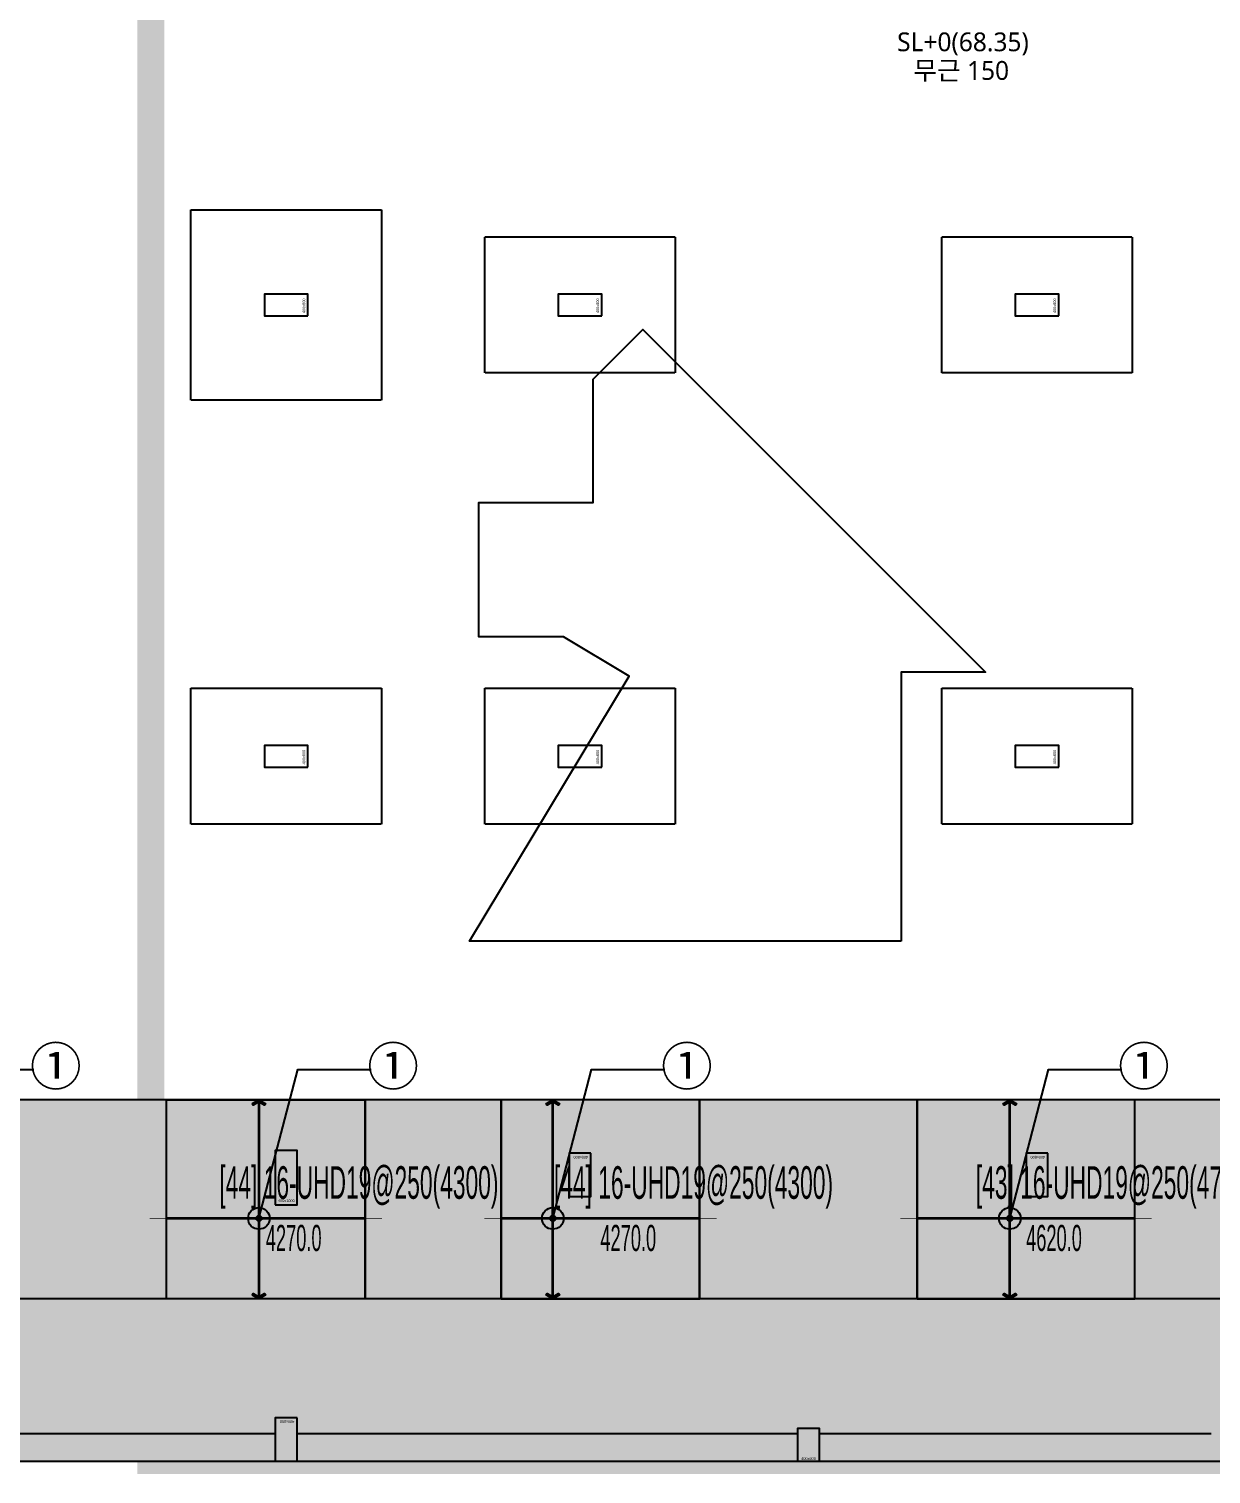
# Model space of a CAD drawing. Header units: millimetres. Extents: x 91591 to 1353697, y 75729 to 160586.
# Drawn here: x 739951 to 761679, y 90312 to 116891 of the extents above; entities that cross this region are included whole.
import ezdxf
from ezdxf.enums import TextEntityAlignment as Align

# ---------------------------------------------------------------- set-up
doc = ezdxf.new("R2010")
doc.units = ezdxf.units.MM
for name, pattern in [('H', [1.3, 0.8, -0.5]), ('HID', [2.5, 1.5, -1]), ('HIDDEN', [0.375, 0.25, -0.125])]:
    doc.linetypes.add(name, pattern=pattern)
for name, color, linetype, plot in [('+S_LEVEL_TEXT(NO PLOT)', 7, 'Continuous', False), ('DEFPOINT', 142, 'Continuous', False), ('NX_DEFAULT', 7, 'Continuous', False)]:
    doc.layers.add(name, color=color, linetype=linetype, plot=plot)
for name, color, linetype in [('-S_F', 7, 'Continuous'), ('-S_REBAR-BOT', 3, 'H'), ('-S_TEXT', 255, 'Continuous'), ('8', 8, 'Continuous'), ('NX_BAR(D)', 7, 'Continuous'), ('NX_BARTXT', 7, 'Continuous'), ('NX_FORM', 7, 'Continuous'), ('S-FND-배근구간선', 21, 'HID'), ('S-FND_OUTLINE_지하주차장 기초', 4, 'HID'), ('S-HAT', 252, 'Continuous'), ('S-HAT_SLAB LEVEL', 7, 'Continuous'), ('XR-지하주차장$0$A-CON', 2, 'Continuous'), ('XR-지하주차장$0$AA-COL', 2, 'Continuous'), ('기초', 7, 'Continuous')]:
    doc.layers.add(name, color=color, linetype=linetype)
doc.styles.add('BarSetTxt', font='Arial.ttf', dxfattribs={"width": 0.4, "height": 353.85})
doc.styles.add('XR-지하주차장$0$Standard', font='arial.ttf')
doc.styles.add('맑은 고딕', font='malgun.ttf')
doc.styles.add('맑은고딕', font='malgun.ttf')

# ---------------------------------------------------------------- blocks, each defined once
blk = doc.blocks.new('zw$D357')
at = {"layer": 'S-HAT'}
h = blk.add_hatch(dxfattribs=at)
h.set_pattern_fill('GRASS', color=256, scale=20)
h.set_pattern_definition([(90, (-331308.68, 2741039.9), (-359.21, 359.21), [95.25, -623.17]), (45, (-331308.7, 2741039.9), (-359.210245, 359.210245), [95.25, -412.75]), (135, (-331308.7, 2741039.9), (-359.210245, -359.210245), [95.25, -412.75])])
h.paths.add_polyline_path([(-65008, -55192), (-61014, -48545), (-9370, -48545), (-5377, -55192)])
at = {"layer": '-S_F', "linetype": 'HIDDEN', "lineweight": -3}
for points in [[(-55760, -32177), (-52260, -32177), (-52260, -35677), (-55760, -35677)], [(-50360, -32677), (-46860, -32677), (-46860, -35177), (-50360, -35177)], [(-41960, -32677), (-38460, -32677), (-38460, -35177), (-41960, -35177)], [(-55760, -40977), (-52260, -40977), (-52260, -43477), (-55760, -43477)], [(-50360, -40977), (-46860, -40977), (-46860, -43477), (-50360, -43477)], [(-41960, -40978), (-38460, -40978), (-38460, -43478), (-41960, -43478)]]:
    blk.add_lwpolyline(points, close=True, dxfattribs=at)
at = {"layer": 'S-FND_OUTLINE_지하주차장 기초'}
blk.add_lwpolyline([(-9370, -48545), (-61014, -48545), (-65008, -55192), (-5377, -55192)], close=True, dxfattribs=at)
at = {"layer": 'S-HAT_SLAB LEVEL', "lineweight": -2}
blk.add_lwpolyline([(-42704, -45631), (-50639, -45631), (-47708, -40754), (-48912, -40031), (-50469, -40031), (-50469, -37561), (-48369, -37561), (-48369, -35295), (-47455, -34381), (-41155, -40681), (-42704, -40681), (-42704, -42626), (-42704, -45631)], dxfattribs=at)
at = {"layer": 'XR-지하주차장$0$A-CON'}
for p, q in [((-54210, -54692), (-62210, -54692)), ((-44610, -54692), (-53810, -54692)), ((-37010, -54692), (-44210, -54692)), ((-70457, -55192), (0, -55192))]:
    blk.add_line(p, q, dxfattribs=at)
at = {"layer": 'XR-지하주차장$0$AA-COL'}
for points in [[(-53610, -34127), (-53610, -33727), (-54410, -33727), (-54410, -34127)], [(-48210, -34127), (-48210, -33727), (-49010, -33727), (-49010, -34127)], [(-39810, -34127), (-39810, -33727), (-40610, -33727), (-40610, -34127)], [(-53610, -42427), (-53610, -42027), (-54410, -42027), (-54410, -42427)], [(-48210, -42427), (-48210, -42027), (-49010, -42027), (-49010, -42427)], [(-39810, -42427), (-39810, -42027), (-40610, -42027), (-40610, -42427)], [(-54210, -50477), (-53810, -50477), (-53810, -49477), (-54210, -49477)], [(-48410, -49527), (-48810, -49527), (-48810, -50327), (-48410, -50327)], [(-40010, -49527), (-40410, -49527), (-40410, -50327), (-40010, -50327)], [(-53810, -54392), (-54210, -54392), (-54210, -55192), (-53810, -55192)], [(-44610, -55192), (-44210, -55192), (-44210, -54592), (-44610, -54592)]]:
    blk.add_lwpolyline(points, close=True, dxfattribs=at)
at = {"layer": '기초', "color": 6, "linetype": 'HID', "ltscale": 3, "const_width": 500}
blk.add_lwpolyline([(-56498, -55179), (-56498, -13109), (-51183, -13099), (-51183, -15035), (-51183, -15035), (-51183, -15047), (-37285, -15025), (-37298, -6685), (-14910, -6684), (-14910, -24464), (-14910, -24464), (-14910, -24477), (-13109, -24477), (-13109, -55179)], close=True, dxfattribs=at)
at = {"layer": '+S_LEVEL_TEXT(NO PLOT)', "color": 252, "style": '맑은 고딕'}
for s, height, p in [('SL+0(68.35)', 345.77, (-41570, -29262)), ('무근 150', 345.8, (-41602, -29788))]:
    blk.add_text(s, height=height, dxfattribs=at).set_placement(p, align=Align.CENTER)
at = {"layer": 'Defpoints', "style": 'XR-지하주차장$0$Standard'}
for rotation, p in [(90, (-53660, -34077)), (90, (-48260, -34077)), (90, (-39860, -34077)), (90, (-53660, -42377)), (90, (-48260, -42377)), (90, (-39860, -42377)), (180, (-48460, -49577)), (180, (-40060, -49577)), (180, (-53860, -54442))]:
    blk.add_text('400x800', height=50, rotation=rotation, dxfattribs=at).set_placement(p)
for s, p in [('400x1000', (-54160, -50427)), ('400x600', (-44543, -55169))]:
    blk.add_text(s, height=50, dxfattribs=at).set_placement(p)
blk = doc.blocks.new('zw$97DF')
at = {"layer": '-S_REBAR-BOT', "lineweight": -3, "ltscale": 2}
for points in [[(-11806, -6578, 50, 50, 0), (-11806, -2911, 0, 0, 0)], [(-6406, -6578, 50, 50, 0), (-6406, -2911, 0, 0, 0)], [(1994, -6578, 50, 50, 0), (1994, -2911, 0, 0, 0)], [(-13506, -5096, 50, 50, 0), (-9856, -5096, 0, 0, 0)], [(-7356, -5096, 50, 50, 0), (-3706, -5096, 0, 0, 0)], [(294, -5096, 50, 50, 0), (4294, -5096, 0, 0, 0)]]:
    blk.add_lwpolyline(points, format="xyseb", dxfattribs=at)
at = {"layer": '-S_TEXT', "color": 6, "lineweight": -3}
for points in [[(-18006, -5096), (-17291, -2359), (-15945, -2359)], [(-11806, -5096), (-11091, -2359), (-9745, -2359)], [(-6406, -5096), (-5691, -2359), (-4345, -2359)], [(1994, -5096), (2709, -2359), (4055, -2359)]]:
    blk.add_lwpolyline(points, dxfattribs=at)
for centre in [(-11806, -5096), (-6406, -5096), (1994, -5096)]:
    blk.add_circle(centre, 199, dxfattribs=at)
at = {"layer": 'S-FND-배근구간선', "color": 31}
for p, q in [((-13506, -6578), (-13506, -2914)), ((-9856, -6578), (-9856, -2914)), ((-7356, -6578), (-7356, -2914)), ((-3706, -6578), (-3706, -2914)), ((294, -6578), (294, -2914)), ((4294, -6578), (4294, -2914)), ((35536, -6578), (-20512, -6578))]:
    blk.add_line(p, q, dxfattribs=at)
at = {"layer": '-S_TEXT', "color": 6, "lineweight": -3, "style": '맑은고딕'}
for p in [(-16018, -2650), (-9818, -2650), (-4418, -2650), (3982, -2650)]:
    blk.add_text('①', height=700, dxfattribs=at).set_placement(p)

msp = doc.modelspace()

# ---------------------------------------------------------------- linework, layer by layer
at = {"layer": 'DEFPOINT'}
for points in [[(742479.4, 97196.9), (746129.4, 97196.9), (746129.4, 93532.7), (742479.4, 93532.7)], [(748629.4, 93532.7), (752279.4, 93532.7), (752279.4, 97196.9), (748629.4, 97196.9)], [(756279.4, 93532.7), (760279.4, 93532.7), (760279.4, 97196.9), (756279.4, 97196.9)]]:
    msp.add_lwpolyline(points, close=True, dxfattribs=at)
at = {"layer": 'NX_BAR(D)', "color": 4, "const_width": 10}
for points in [[(742169.4, 95015.2), (746439.4, 95015.2)], [(748319.4, 95015.1), (752589.4, 95015.1)], [(755969.4, 95015.2), (760589.4, 95015.2)]]:
    msp.add_lwpolyline(points, dxfattribs=at)
at = {"layer": 'NX_FORM', "color": 1}
for p, q in [((744179.4, 93532.7), (744179.4, 97196.9)), ((749579.4, 93532.7), (749579.4, 97196.9)), ((757979.4, 93532.7), (757979.4, 97196.9))]:
    msp.add_line(p, q, dxfattribs=at)
for points in [[(744179.4, 97196.9), (744300.6, 97126.9), (744283.6, 97097.5), (744179.4, 97156.9), (744075.1, 97097.5), (744058.1, 97126.9)], [(749579.4, 97196.9), (749700.6, 97126.9), (749683.6, 97097.5), (749579.4, 97156.9), (749475.1, 97097.5), (749458.1, 97126.9)], [(757979.4, 97196.9), (758100.6, 97126.9), (758083.6, 97097.5), (757979.4, 97156.9), (757875.1, 97097.5), (757858.1, 97126.9)], [(744179.4, 93532.7), (744058.1, 93602.7), (744075.1, 93632.1), (744179.4, 93572.7), (744283.6, 93632.1), (744300.6, 93602.7)], [(749579.4, 93532.7), (749458.1, 93602.7), (749475.1, 93632.1), (749579.4, 93572.7), (749683.6, 93632.1), (749700.6, 93602.7)], [(757979.4, 93532.7), (757858.1, 93602.7), (757875.1, 93632.1), (757979.4, 93572.7), (758083.6, 93632.1), (758100.6, 93602.7)]]:
    msp.add_lwpolyline(points, close=True, dxfattribs=at)
for centre in [(744179.4, 95015.2), (749579.4, 95015.1), (757979.4, 95015.2)]:
    msp.add_circle(centre, 50, dxfattribs=at)

# ---------------------------------------------------------------- block references
msp.add_blockref('zw$97DF', (755985.1, 100111))
at = {"layer": '8'}
msp.add_blockref('zw$D357', (798689, 145741.8), dxfattribs=at)

# ---------------------------------------------------------------- texts
at = {"layer": 'NX_BARTXT', "color": 4, "style": 'BarSetTxt', "width": 0.5}
for s, p in [('[44] 16-UHD19@250(4300)', (743450.4, 95195.2)), ('[44] 16-UHD19@250(4300)', (749600.4, 95195.1)), ('[43] 16-UHD19@250(4700)', (757355.4, 95195.2))]:
    msp.add_text(s, height=600, dxfattribs=at).set_placement(p, align=Align.BOTTOM_LEFT)
at = {"layer": 'NX_DEFAULT', "color": 8, "style": 'BarSetTxt', "width": 0.5}
for s, p in [('4270.0', (744304.4, 94415.2)), ('4270.0', (750454.4, 94415.1)), ('4620.0', (758279.4, 94415.2))]:
    msp.add_text(s, height=480, dxfattribs=at).set_placement(p)

doc.saveas('drawing.dxf')
